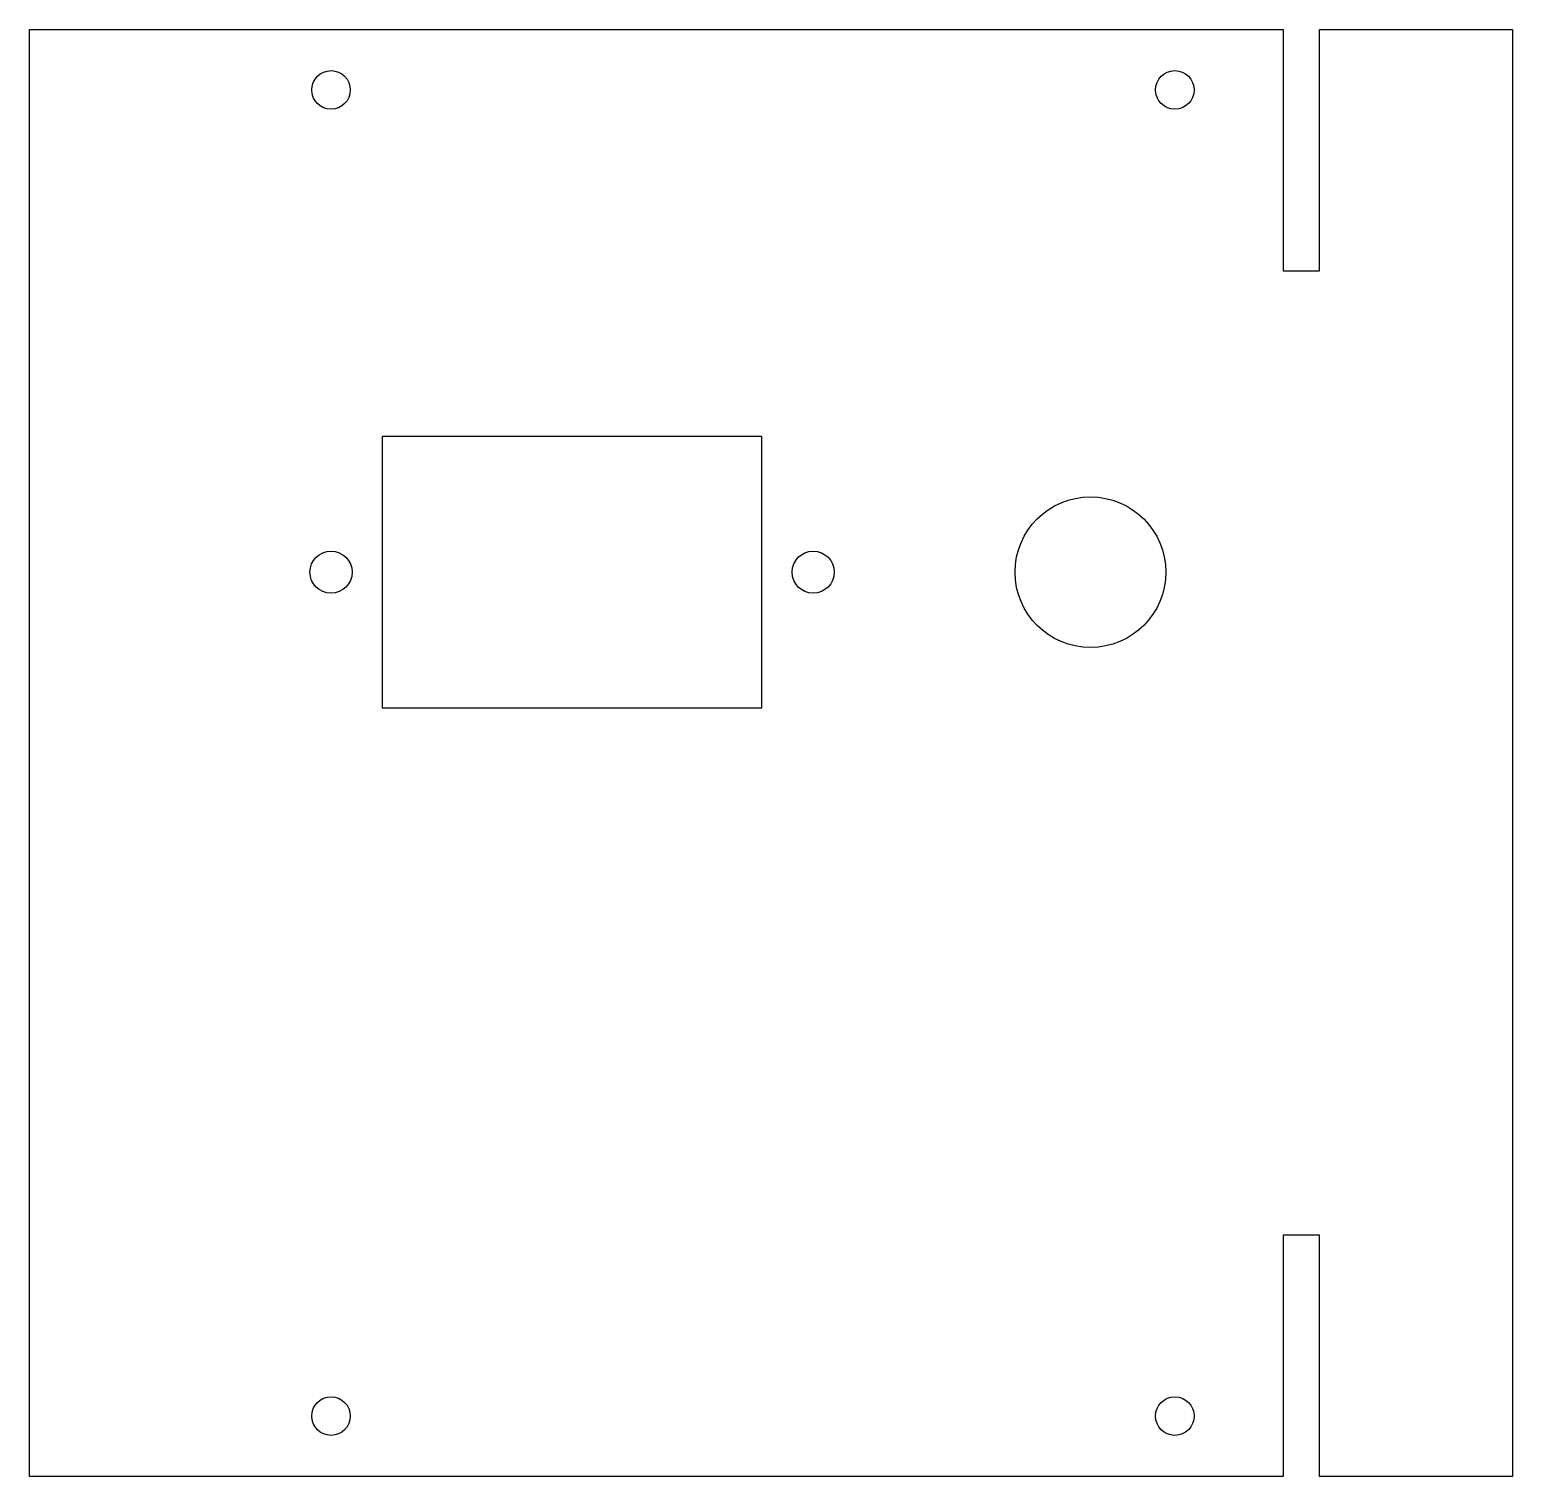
# Model space of a CAD drawing. Header units: millimetres. Extents: x 0 to 123, y 0 to 120.
import ezdxf

# ---------------------------------------------------------------- set-up
doc = ezdxf.new("R2010")
doc.units = ezdxf.units.MM
doc.layers.get('0').update_dxf_attribs({"linetype": 'CONTINUOUS'})

msp = doc.modelspace()

# ---------------------------------------------------------------- linework, layer by layer
for points in [[(123, 120), (123, 0), (107, 0), (107, 20), (104, 20), (104, 0), (0, 0), (0, 120), (104, 120), (104, 100), (107, 100), (107, 120)], [(60.75, 86.25), (29.25, 86.25), (29.25, 63.75), (60.75, 63.75)]]:
    msp.add_lwpolyline(points, close=True)
for centre, radius in [((25, 115), 1.6), ((95, 115), 1.6), ((88, 75), 6.25), ((25, 75), 1.75), ((65, 75), 1.75), ((25, 5), 1.6), ((95, 5), 1.6)]:
    msp.add_circle(centre, radius)

doc.saveas('drawing.dxf')
